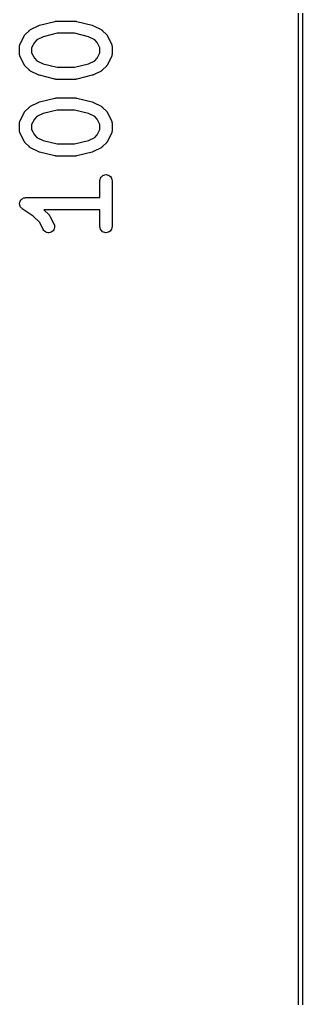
# Model space of a CAD drawing. Extents: x 19 to 116, y -142 to -17.
# Drawn here: x 111.91 to 115.42, y -48.4 to -36.25 of the extents above; entities that cross this region are included whole.
import ezdxf

# ---------------------------------------------------------------- set-up
doc = ezdxf.new("R2010")
doc.units = 0
doc.layers.add('BLACK', color=7, linetype='CONTINUOUS')

msp = doc.modelspace()

# ---------------------------------------------------------------- linework, layer by layer
at = {"layer": 'BLACK', "linetype": 'CONTINUOUS'}
for p, q in [((115.375, -142.215), (115.375, -16.705)), ((115.425, -16.6812), (115.425, -142.239)), ((112.044, -36.3748), (112.139, -36.3272)), ((112.139, -36.3272), (112.14, -36.3267)), ((112.14, -36.3267), (112.141, -36.3266)), ((112.141, -36.3264), (112.147, -36.3241)), ((112.141, -36.3266), (112.141, -36.3264)), ((112.147, -36.3241), (112.154, -36.3217)), ((112.154, -36.3216), (112.155, -36.3215)), ((112.154, -36.3217), (112.154, -36.3216)), ((112.155, -36.3215), (112.345, -36.2739)), ((112.345, -36.2739), (112.346, -36.2737)), ((112.346, -36.2737), (112.347, -36.2735)), ((112.347, -36.2735), (112.349, -36.2731)), ((112.349, -36.2731), (112.355, -36.2725)), ((112.355, -36.2725), (112.361, -36.2717)), ((112.361, -36.2717), (112.362, -36.2718)), ((112.362, -36.2718), (112.363, -36.2717)), ((112.363, -36.2717), (112.601, -36.2717)), ((112.601, -36.2717), (112.602, -36.2717)), ((112.602, -36.2717), (112.604, -36.2718)), ((112.604, -36.2718), (112.605, -36.2718)), ((112.605, -36.2718), (112.611, -36.2726)), ((112.611, -36.2726), (112.617, -36.2733)), ((112.617, -36.2733), (112.618, -36.2737)), ((112.618, -36.2737), (112.62, -36.2739)), ((112.62, -36.2739), (112.81, -36.3215)), ((112.81, -36.3215), (112.811, -36.3218)), ((112.811, -36.3218), (112.811, -36.3219)), ((112.811, -36.3219), (112.812, -36.322)), ((112.812, -36.322), (112.818, -36.3245)), ((112.818, -36.3245), (112.825, -36.3269)), ((112.825, -36.3269), (112.825, -36.3271)), ((112.825, -36.3271), (112.825, -36.3272)), ((112.825, -36.3272), (112.921, -36.3748)), ((111.915, -36.5512), (111.963, -36.456)), ((111.963, -36.455), (111.966, -36.4515)), ((111.963, -36.456), (111.963, -36.455)), ((111.966, -36.4515), (111.968, -36.4478)), ((111.968, -36.4478), (111.97, -36.4454)), ((111.97, -36.4454), (111.971, -36.4428)), ((111.971, -36.4428), (111.974, -36.4397)), ((111.974, -36.4397), (111.977, -36.4365)), ((111.977, -36.4365), (112.025, -36.3889)), ((112.025, -36.3881), (112.029, -36.3855)), ((112.025, -36.3889), (112.025, -36.3881)), ((112.029, -36.3855), (112.032, -36.3826)), ((112.032, -36.3826), (112.034, -36.3809)), ((112.034, -36.3809), (112.037, -36.379)), ((112.037, -36.379), (112.041, -36.3771)), ((112.041, -36.3771), (112.044, -36.3748)), ((112.373, -36.4217), (112.199, -36.465)), ((112.592, -36.4217), (112.373, -36.4217)), ((112.766, -36.465), (112.592, -36.4217)), ((112.921, -36.3748), (112.922, -36.3753)), ((112.922, -36.3753), (112.925, -36.3776)), ((112.925, -36.3776), (112.929, -36.3796)), ((112.929, -36.3796), (112.931, -36.3816)), ((112.931, -36.3816), (112.934, -36.3833)), ((112.934, -36.3833), (112.937, -36.3862)), ((112.937, -36.3862), (112.94, -36.3889)), ((112.94, -36.3889), (112.988, -36.4365)), ((112.988, -36.4365), (112.989, -36.4372)), ((112.989, -36.4372), (112.991, -36.4405)), ((112.991, -36.4405), (112.994, -36.4436)), ((112.994, -36.4436), (112.996, -36.4462)), ((112.996, -36.4462), (112.998, -36.4487)), ((112.998, -36.4487), (113, -36.4524)), ((113, -36.4524), (113.002, -36.456)), ((113.002, -36.456), (113.049, -36.5512)), ((111.907, -36.5837), (111.908, -36.5815)), ((111.908, -36.5743), (111.909, -36.5692)), ((111.908, -36.5793), (111.908, -36.5743)), ((111.908, -36.5815), (111.908, -36.5793)), ((111.909, -36.5692), (111.91, -36.5671)), ((111.91, -36.5649), (111.912, -36.5601)), ((111.91, -36.5671), (111.91, -36.5649)), ((111.912, -36.5601), (111.913, -36.5552)), ((111.913, -36.5552), (111.915, -36.5533)), ((111.915, -36.5533), (111.915, -36.5512)), ((112.092, -36.5339), (112.057, -36.6025)), ((112.122, -36.5035), (112.092, -36.5339)), ((112.199, -36.465), (112.122, -36.5035)), ((112.843, -36.5035), (112.766, -36.465)), ((112.873, -36.5339), (112.843, -36.5035)), ((112.907, -36.6025), (112.873, -36.5339)), ((113.049, -36.5512), (113.05, -36.5522)), ((113.05, -36.5522), (113.051, -36.5542)), ((113.051, -36.5542), (113.052, -36.5562)), ((113.052, -36.5562), (113.053, -36.5611)), ((113.053, -36.5611), (113.055, -36.5659)), ((113.055, -36.5659), (113.055, -36.5681)), ((113.055, -36.5681), (113.056, -36.5702)), ((113.056, -36.5702), (113.056, -36.5753)), ((113.056, -36.5753), (113.057, -36.5804)), ((113.057, -36.5804), (113.057, -36.5826)), ((111.907, -36.5848), (111.907, -36.5837)), ((111.907, -36.68), (111.907, -36.5848)), ((111.908, -36.6822), (111.907, -36.68)), ((111.908, -36.6844), (111.908, -36.6822)), ((111.908, -36.6895), (111.908, -36.6844)), ((111.909, -36.6946), (111.908, -36.6895)), ((111.909, -36.6967), (111.909, -36.6946)), ((111.91, -36.6989), (111.909, -36.6967)), ((111.912, -36.7037), (111.91, -36.6989)), ((112.057, -36.6025), (112.057, -36.6623)), ((112.057, -36.6623), (112.092, -36.7308)), ((112.873, -36.7308), (112.907, -36.6623)), ((112.907, -36.6623), (112.907, -36.6025)), ((113.055, -36.6999), (113.053, -36.7047)), ((113.056, -36.6956), (113.055, -36.6977)), ((113.055, -36.6977), (113.055, -36.6999)), ((113.057, -36.6854), (113.056, -36.6905)), ((113.056, -36.6905), (113.056, -36.6956)), ((113.057, -36.5826), (113.057, -36.5848)), ((113.057, -36.5848), (113.057, -36.68)), ((113.057, -36.68), (113.057, -36.681)), ((113.057, -36.681), (113.057, -36.6832)), ((113.057, -36.6832), (113.057, -36.6854)), ((111.913, -36.7086), (111.912, -36.7037)), ((111.914, -36.7105), (111.913, -36.7086)), ((111.915, -36.7126), (111.914, -36.7105)), ((111.915, -36.7135), (111.915, -36.7126)), ((111.963, -36.8088), (111.915, -36.7135)), ((111.965, -36.8123), (111.963, -36.8088)), ((111.967, -36.8161), (111.965, -36.8123)), ((111.969, -36.8185), (111.967, -36.8161)), ((111.971, -36.8212), (111.969, -36.8185)), ((111.974, -36.8242), (111.971, -36.8212)), ((111.976, -36.8275), (111.974, -36.8242)), ((112.092, -36.7308), (112.122, -36.7612)), ((112.122, -36.7612), (112.199, -36.7997)), ((112.199, -36.7997), (112.373, -36.8431)), ((112.592, -36.8431), (112.766, -36.7997)), ((112.766, -36.7997), (112.843, -36.7612)), ((112.843, -36.7612), (112.873, -36.7308)), ((112.99, -36.825), (112.988, -36.8283)), ((112.993, -36.822), (112.99, -36.825)), ((112.995, -36.8194), (112.993, -36.822)), ((112.997, -36.817), (112.995, -36.8194)), ((112.999, -36.8133), (112.997, -36.817)), ((113.001, -36.8097), (112.999, -36.8133)), ((113.002, -36.8088), (113.001, -36.8097)), ((113.049, -36.7135), (113.002, -36.8088)), ((113.05, -36.7115), (113.049, -36.7135)), ((113.051, -36.7095), (113.05, -36.7115)), ((113.053, -36.7047), (113.051, -36.7095)), ((111.977, -36.8283), (111.976, -36.8275)), ((112.025, -36.8759), (111.977, -36.8283)), ((112.028, -36.8786), (112.025, -36.8759)), ((112.031, -36.8815), (112.028, -36.8786)), ((112.033, -36.8832), (112.031, -36.8815)), ((112.036, -36.8852), (112.033, -36.8832)), ((112.04, -36.8872), (112.036, -36.8852)), ((112.043, -36.8895), (112.04, -36.8872)), ((112.044, -36.8899), (112.043, -36.8895)), ((112.139, -36.9376), (112.044, -36.8899)), ((112.14, -36.9377), (112.139, -36.9376)), ((112.14, -36.9379), (112.14, -36.9377)), ((112.146, -36.9403), (112.14, -36.9379)), ((112.153, -36.9428), (112.146, -36.9403)), ((112.153, -36.9429), (112.153, -36.9428)), ((112.154, -36.943), (112.153, -36.9429)), ((112.155, -36.9432), (112.154, -36.943)), ((112.345, -36.9909), (112.155, -36.9432)), ((112.373, -36.8431), (112.592, -36.8431)), ((112.81, -36.9432), (112.62, -36.9909)), ((112.811, -36.9431), (112.81, -36.9431)), ((112.81, -36.9431), (112.81, -36.9432)), ((112.817, -36.9407), (112.811, -36.9431)), ((112.824, -36.9383), (112.817, -36.9407)), ((112.825, -36.938), (112.824, -36.9381)), ((112.824, -36.9381), (112.824, -36.9383)), ((112.921, -36.8899), (112.825, -36.9376)), ((112.825, -36.9376), (112.825, -36.938)), ((112.924, -36.8877), (112.921, -36.8899)), ((112.928, -36.8858), (112.924, -36.8877)), ((112.93, -36.8838), (112.928, -36.8858)), ((112.933, -36.8821), (112.93, -36.8838)), ((112.936, -36.8793), (112.933, -36.8821)), ((112.939, -36.8766), (112.936, -36.8793)), ((112.94, -36.8759), (112.939, -36.8766)), ((112.988, -36.8283), (112.94, -36.8759)), ((112.346, -36.9911), (112.345, -36.9909)), ((112.348, -36.9915), (112.346, -36.9911)), ((112.354, -36.9921), (112.348, -36.9915)), ((112.36, -36.993), (112.354, -36.9921)), ((112.361, -36.9929), (112.36, -36.993)), ((112.362, -36.9931), (112.361, -36.9929)), ((112.363, -36.9931), (112.362, -36.9931)), ((112.601, -36.9931), (112.363, -36.9931)), ((112.603, -36.993), (112.601, -36.9931)), ((112.604, -36.993), (112.603, -36.993)), ((112.61, -36.9923), (112.604, -36.993)), ((112.616, -36.9917), (112.61, -36.9923)), ((112.617, -36.9913), (112.616, -36.9917)), ((112.619, -36.9911), (112.617, -36.9913)), ((112.62, -36.9909), (112.619, -36.9911)), ((112.044, -37.3272), (112.139, -37.2796)), ((112.139, -37.2796), (112.14, -37.2791)), ((112.14, -37.2791), (112.141, -37.279)), ((112.141, -37.2788), (112.147, -37.2765)), ((112.141, -37.279), (112.141, -37.2788)), ((112.147, -37.2765), (112.154, -37.2741)), ((112.154, -37.274), (112.155, -37.2739)), ((112.154, -37.2741), (112.154, -37.274)), ((112.155, -37.2739), (112.345, -37.2263)), ((112.345, -37.2263), (112.346, -37.226)), ((112.346, -37.226), (112.347, -37.2259)), ((112.347, -37.2259), (112.349, -37.2255)), ((112.349, -37.2255), (112.355, -37.2249)), ((112.355, -37.2249), (112.361, -37.2241)), ((112.361, -37.2241), (112.362, -37.2242)), ((112.362, -37.2242), (112.363, -37.224)), ((112.363, -37.224), (112.601, -37.224)), ((112.601, -37.224), (112.602, -37.2241)), ((112.602, -37.2241), (112.604, -37.2242)), ((112.604, -37.2242), (112.605, -37.2241)), ((112.605, -37.2241), (112.611, -37.225)), ((112.611, -37.225), (112.617, -37.2257)), ((112.617, -37.2257), (112.618, -37.2261)), ((112.618, -37.2261), (112.62, -37.2263)), ((112.62, -37.2263), (112.81, -37.2739)), ((112.81, -37.2739), (112.811, -37.2742)), ((112.811, -37.2742), (112.811, -37.2743)), ((112.811, -37.2743), (112.812, -37.2743)), ((112.812, -37.2743), (112.818, -37.2768)), ((112.818, -37.2768), (112.825, -37.2793)), ((112.825, -37.2793), (112.825, -37.2795)), ((112.825, -37.2795), (112.825, -37.2796)), ((112.825, -37.2796), (112.921, -37.3272)), ((111.915, -37.5036), (111.963, -37.4084)), ((111.963, -37.4074), (111.966, -37.4039)), ((111.963, -37.4084), (111.963, -37.4074)), ((111.966, -37.4039), (111.968, -37.4002)), ((111.968, -37.4002), (111.97, -37.3978)), ((111.97, -37.3978), (111.971, -37.3951)), ((111.971, -37.3951), (111.974, -37.3921)), ((111.974, -37.3921), (111.977, -37.3889)), ((111.977, -37.3889), (112.025, -37.3413)), ((112.025, -37.3405), (112.029, -37.3379)), ((112.025, -37.3413), (112.025, -37.3405)), ((112.029, -37.3379), (112.032, -37.335)), ((112.032, -37.335), (112.034, -37.3333)), ((112.034, -37.3333), (112.037, -37.3314)), ((112.037, -37.3314), (112.041, -37.3294)), ((112.041, -37.3294), (112.044, -37.3272)), ((112.199, -37.4174), (112.122, -37.4559)), ((112.373, -37.374), (112.199, -37.4174)), ((112.592, -37.374), (112.373, -37.374)), ((112.766, -37.4174), (112.592, -37.374)), ((112.843, -37.4559), (112.766, -37.4174)), ((112.921, -37.3272), (112.922, -37.3277)), ((112.922, -37.3277), (112.925, -37.33)), ((112.925, -37.33), (112.929, -37.332)), ((112.929, -37.332), (112.931, -37.3339)), ((112.931, -37.3339), (112.934, -37.3356)), ((112.934, -37.3356), (112.937, -37.3386)), ((112.937, -37.3386), (112.94, -37.3413)), ((112.94, -37.3413), (112.988, -37.3889)), ((112.988, -37.3889), (112.989, -37.3896)), ((112.989, -37.3896), (112.991, -37.3929)), ((112.991, -37.3929), (112.994, -37.396)), ((112.994, -37.396), (112.996, -37.3986)), ((112.996, -37.3986), (112.998, -37.4011)), ((112.998, -37.4011), (113, -37.4048)), ((113, -37.4048), (113.002, -37.4084)), ((113.002, -37.4084), (113.049, -37.5036)), ((111.907, -37.5361), (111.908, -37.5339)), ((111.907, -37.5371), (111.907, -37.5361)), ((111.907, -37.6324), (111.907, -37.5371)), ((111.908, -37.5266), (111.909, -37.5215)), ((111.908, -37.5317), (111.908, -37.5266)), ((111.908, -37.5339), (111.908, -37.5317)), ((111.909, -37.5215), (111.91, -37.5195)), ((111.91, -37.5173), (111.912, -37.5125)), ((111.91, -37.5195), (111.91, -37.5173)), ((111.912, -37.5125), (111.913, -37.5076)), ((111.913, -37.5076), (111.915, -37.5057)), ((111.915, -37.5057), (111.915, -37.5036)), ((112.092, -37.4863), (112.057, -37.5548)), ((112.122, -37.4559), (112.092, -37.4863)), ((112.873, -37.4863), (112.843, -37.4559)), ((112.907, -37.5548), (112.873, -37.4863)), ((113.049, -37.5036), (113.05, -37.5045)), ((113.05, -37.5045), (113.051, -37.5066)), ((113.051, -37.5066), (113.052, -37.5086)), ((113.052, -37.5086), (113.053, -37.5135)), ((113.053, -37.5135), (113.055, -37.5183)), ((113.055, -37.5183), (113.055, -37.5205)), ((113.055, -37.5205), (113.056, -37.5226)), ((113.056, -37.5226), (113.056, -37.5277)), ((113.056, -37.5277), (113.057, -37.5327)), ((113.057, -37.5327), (113.057, -37.5349)), ((113.057, -37.5349), (113.057, -37.5371)), ((113.057, -37.5371), (113.057, -37.6324)), ((111.908, -37.6346), (111.907, -37.6324)), ((111.908, -37.6368), (111.908, -37.6346)), ((111.908, -37.6418), (111.908, -37.6368)), ((111.909, -37.6469), (111.908, -37.6418)), ((111.909, -37.6491), (111.909, -37.6469)), ((111.91, -37.6512), (111.909, -37.6491)), ((111.912, -37.6561), (111.91, -37.6512)), ((111.913, -37.661), (111.912, -37.6561)), ((111.914, -37.6629), (111.913, -37.661)), ((111.915, -37.665), (111.914, -37.6629)), ((111.915, -37.6659), (111.915, -37.665)), ((111.963, -37.7612), (111.915, -37.6659)), ((112.057, -37.5548), (112.057, -37.6147)), ((112.057, -37.6147), (112.092, -37.6832)), ((112.873, -37.6832), (112.907, -37.6147)), ((112.907, -37.6147), (112.907, -37.5548)), ((113.049, -37.6659), (113.002, -37.7612)), ((113.05, -37.6639), (113.049, -37.6659)), ((113.051, -37.6619), (113.05, -37.6639)), ((113.053, -37.657), (113.051, -37.6619)), ((113.055, -37.6523), (113.053, -37.657)), ((113.056, -37.648), (113.055, -37.6501)), ((113.055, -37.6501), (113.055, -37.6523)), ((113.057, -37.6378), (113.056, -37.6429)), ((113.056, -37.6429), (113.056, -37.648)), ((113.057, -37.6324), (113.057, -37.6334)), ((113.057, -37.6334), (113.057, -37.6356)), ((113.057, -37.6356), (113.057, -37.6378)), ((111.965, -37.7647), (111.963, -37.7612)), ((111.967, -37.7685), (111.965, -37.7647)), ((111.969, -37.7709), (111.967, -37.7685)), ((111.971, -37.7736), (111.969, -37.7709)), ((111.974, -37.7766), (111.971, -37.7736)), ((111.976, -37.7799), (111.974, -37.7766)), ((111.977, -37.7807), (111.976, -37.7799)), ((112.025, -37.8283), (111.977, -37.7807)), ((112.092, -37.6832), (112.122, -37.7136)), ((112.122, -37.7136), (112.199, -37.7521)), ((112.199, -37.7521), (112.373, -37.7955)), ((112.373, -37.7955), (112.592, -37.7955)), ((112.592, -37.7955), (112.766, -37.7521)), ((112.766, -37.7521), (112.843, -37.7136)), ((112.843, -37.7136), (112.873, -37.6832)), ((112.988, -37.7807), (112.94, -37.8283)), ((112.99, -37.7774), (112.988, -37.7807)), ((112.993, -37.7744), (112.99, -37.7774)), ((112.995, -37.7718), (112.993, -37.7744)), ((112.997, -37.7693), (112.995, -37.7718)), ((112.999, -37.7656), (112.997, -37.7693)), ((113.001, -37.7621), (112.999, -37.7656)), ((113.002, -37.7612), (113.001, -37.7621)), ((112.028, -37.8309), (112.025, -37.8283)), ((112.031, -37.8339), (112.028, -37.8309)), ((112.033, -37.8356), (112.031, -37.8339)), ((112.036, -37.8376), (112.033, -37.8356)), ((112.04, -37.8395), (112.036, -37.8376)), ((112.043, -37.8418), (112.04, -37.8395)), ((112.044, -37.8423), (112.043, -37.8418)), ((112.139, -37.8899), (112.044, -37.8423)), ((112.14, -37.8901), (112.139, -37.8899)), ((112.14, -37.8902), (112.14, -37.8901)), ((112.146, -37.8927), (112.14, -37.8902)), ((112.153, -37.8952), (112.146, -37.8927)), ((112.154, -37.8954), (112.153, -37.8952)), ((112.153, -37.8952), (112.153, -37.8952)), ((112.155, -37.8956), (112.154, -37.8954)), ((112.345, -37.9432), (112.155, -37.8956)), ((112.81, -37.8956), (112.62, -37.9432)), ((112.811, -37.8954), (112.81, -37.8955)), ((112.81, -37.8955), (112.81, -37.8956)), ((112.817, -37.8931), (112.811, -37.8954)), ((112.824, -37.8907), (112.817, -37.8931)), ((112.825, -37.8904), (112.824, -37.8905)), ((112.824, -37.8905), (112.824, -37.8907)), ((112.921, -37.8423), (112.825, -37.8899)), ((112.825, -37.8899), (112.825, -37.8904)), ((112.924, -37.8401), (112.921, -37.8423)), ((112.928, -37.8381), (112.924, -37.8401)), ((112.93, -37.8362), (112.928, -37.8381)), ((112.933, -37.8345), (112.93, -37.8362)), ((112.936, -37.8316), (112.933, -37.8345)), ((112.939, -37.829), (112.936, -37.8316)), ((112.94, -37.8283), (112.939, -37.829)), ((112.346, -37.9434), (112.345, -37.9432)), ((112.348, -37.9438), (112.346, -37.9434)), ((112.354, -37.9445), (112.348, -37.9438)), ((112.36, -37.9454), (112.354, -37.9445)), ((112.361, -37.9453), (112.36, -37.9454)), ((112.362, -37.9455), (112.361, -37.9453)), ((112.363, -37.9455), (112.362, -37.9455)), ((112.601, -37.9455), (112.363, -37.9455)), ((112.603, -37.9453), (112.601, -37.9455)), ((112.604, -37.9454), (112.603, -37.9453)), ((112.61, -37.9446), (112.604, -37.9454)), ((112.616, -37.944), (112.61, -37.9446)), ((112.617, -37.9437), (112.616, -37.944)), ((112.619, -37.9435), (112.617, -37.9437)), ((112.62, -37.9432), (112.619, -37.9435)), ((112.907, -38.2504), (112.909, -38.2358)), ((112.907, -38.2514), (112.907, -38.2504)), ((112.907, -38.4621), (112.907, -38.2514)), ((112.909, -38.2358), (112.913, -38.2219)), ((112.913, -38.2219), (112.92, -38.2091)), ((112.92, -38.2091), (112.93, -38.1978)), ((112.93, -38.1978), (112.941, -38.1887)), ((112.941, -38.1887), (112.954, -38.1819)), ((112.954, -38.1819), (112.968, -38.1778)), ((112.968, -38.1778), (112.983, -38.1764)), ((112.983, -38.1764), (112.997, -38.178)), ((112.997, -38.178), (113.011, -38.1823)), ((113.011, -38.1823), (113.024, -38.1893)), ((113.024, -38.1893), (113.036, -38.1986)), ((113.036, -38.1986), (113.045, -38.2099)), ((113.045, -38.2099), (113.052, -38.2228)), ((113.052, -38.2228), (113.056, -38.2369)), ((113.056, -38.2369), (113.057, -38.2514)), ((113.057, -38.2514), (113.057, -38.8229)), ((111.908, -38.5294), (111.909, -38.5221)), ((111.909, -38.5219), (111.911, -38.5149)), ((111.909, -38.522), (111.909, -38.5219)), ((111.909, -38.5221), (111.909, -38.522)), ((111.911, -38.5149), (111.913, -38.5081)), ((111.913, -38.508), (111.917, -38.5014)), ((111.913, -38.5081), (111.913, -38.508)), ((111.913, -38.508), (111.913, -38.508)), ((111.917, -38.5014), (111.92, -38.4952)), ((111.92, -38.4951), (111.925, -38.4895)), ((111.92, -38.4952), (111.92, -38.4951)), ((111.92, -38.4952), (111.92, -38.4952)), ((111.925, -38.4895), (111.93, -38.4839)), ((111.93, -38.4838), (111.935, -38.4791)), ((111.93, -38.4839), (111.93, -38.4838)), ((111.93, -38.4839), (111.93, -38.4839)), ((111.935, -38.4791), (111.941, -38.4747)), ((111.941, -38.4746), (111.948, -38.4711)), ((111.941, -38.4747), (111.941, -38.4746)), ((111.941, -38.4746), (111.941, -38.4746)), ((111.948, -38.4711), (111.954, -38.4678)), ((111.954, -38.4678), (111.961, -38.4657)), ((111.954, -38.4678), (111.954, -38.4678)), ((111.954, -38.4678), (111.954, -38.4678)), ((111.961, -38.4657), (111.968, -38.4636)), ((111.968, -38.4635), (111.975, -38.4628)), ((111.968, -38.4636), (111.968, -38.4635)), ((111.968, -38.4636), (111.968, -38.4636)), ((111.975, -38.4628), (111.982, -38.4621)), ((111.982, -38.4621), (112.907, -38.4621)), ((111.907, -38.5365), (111.908, -38.5294)), ((111.907, -38.5366), (111.907, -38.5365)), ((111.908, -38.5442), (111.907, -38.5366)), ((111.907, -38.5366), (111.907, -38.5366)), ((111.909, -38.5511), (111.908, -38.5442)), ((111.909, -38.5512), (111.909, -38.5511)), ((111.909, -38.5511), (111.909, -38.5511)), ((111.911, -38.558), (111.909, -38.5512)), ((111.913, -38.5651), (111.911, -38.558)), ((111.913, -38.5652), (111.913, -38.5651)), ((111.916, -38.5714), (111.913, -38.5652)), ((111.913, -38.5652), (111.913, -38.5652)), ((111.92, -38.5781), (111.916, -38.5714)), ((111.92, -38.5782), (111.92, -38.5781)), ((111.924, -38.5838), (111.92, -38.5782)), ((111.92, -38.5782), (111.92, -38.5782)), ((111.929, -38.5895), (111.924, -38.5838)), ((111.929, -38.5896), (111.929, -38.5895)), ((111.934, -38.5942), (111.929, -38.5896)), ((111.929, -38.5896), (111.929, -38.5896)), ((111.94, -38.599), (111.934, -38.5942)), ((111.941, -38.5995), (111.94, -38.599)), ((111.94, -38.599), (111.94, -38.599)), ((111.94, -38.599), (111.94, -38.599)), ((111.94, -38.599), (111.94, -38.599)), ((112.077, -38.6907), (111.941, -38.5995)), ((112.907, -38.6121), (112.211, -38.6121)), ((112.211, -38.6121), (112.274, -38.6746)), ((112.907, -38.8229), (112.907, -38.6121)), ((112.159, -38.772), (112.077, -38.6907)), ((112.274, -38.6746), (112.274, -38.6753)), ((112.274, -38.6753), (112.277, -38.6786)), ((112.277, -38.6786), (112.28, -38.6817)), ((112.28, -38.6817), (112.281, -38.6843)), ((112.281, -38.6843), (112.283, -38.6868)), ((112.283, -38.6868), (112.285, -38.6905)), ((112.285, -38.6905), (112.288, -38.6941)), ((112.288, -38.6941), (112.335, -38.7893)), ((112.201, -38.8564), (112.159, -38.772)), ((112.209, -38.8688), (112.201, -38.8564)), ((112.219, -38.8794), (112.209, -38.8688)), ((112.231, -38.8879), (112.219, -38.8794)), ((112.244, -38.8939), (112.231, -38.8879)), ((112.301, -38.8902), (112.287, -38.8953)), ((112.314, -38.8825), (112.301, -38.8902)), ((112.324, -38.8725), (112.314, -38.8825)), ((112.333, -38.8606), (112.324, -38.8725)), ((112.339, -38.8473), (112.333, -38.8606)), ((112.335, -38.7893), (112.336, -38.7903)), ((112.336, -38.7903), (112.341, -38.804)), ((112.342, -38.8331), (112.339, -38.8473)), ((112.341, -38.804), (112.343, -38.8185)), ((112.343, -38.8185), (112.342, -38.8331)), ((112.909, -38.8374), (112.907, -38.8229)), ((112.913, -38.8514), (112.909, -38.8374)), ((112.92, -38.8644), (112.913, -38.8514)), ((112.929, -38.8757), (112.92, -38.8644)), ((112.94, -38.885), (112.929, -38.8757)), ((112.953, -38.892), (112.94, -38.885)), ((113.023, -38.8856), (113.01, -38.8924)), ((113.035, -38.8764), (113.023, -38.8856)), ((113.044, -38.8652), (113.035, -38.8764)), ((113.051, -38.8524), (113.044, -38.8652)), ((113.056, -38.8385), (113.051, -38.8524)), ((113.057, -38.8239), (113.056, -38.8385)), ((113.057, -38.8229), (113.057, -38.8239)), ((112.258, -38.8972), (112.244, -38.8939)), ((112.273, -38.8977), (112.258, -38.8972)), ((112.287, -38.8953), (112.273, -38.8977)), ((112.967, -38.8963), (112.953, -38.892)), ((112.982, -38.8979), (112.967, -38.8963)), ((112.996, -38.8965), (112.982, -38.8979)), ((113.01, -38.8924), (112.996, -38.8965))]:
    msp.add_line(p, q, dxfattribs=at)

doc.saveas('drawing.dxf')
